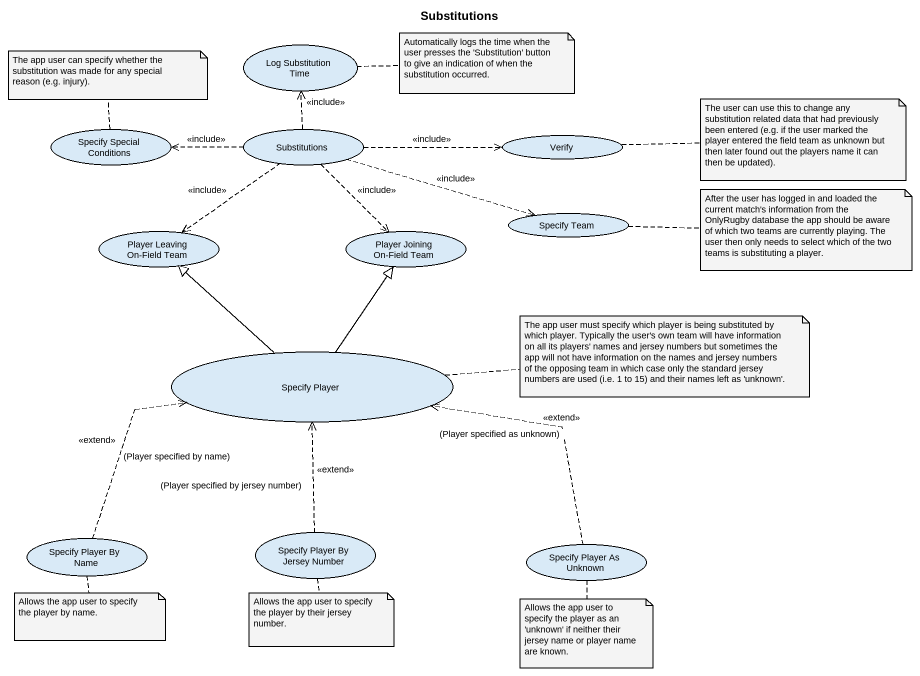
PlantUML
@startuml
title Substitutions
usecase "Log Substitution Time" as Log_Substitution_Time
usecase "Specify Special Conditions" as Specify_Special_Conditions
usecase Substitutions
usecase Verify
usecase "Specify Team" as Specify_Team
usecase "Player Leaving On-Field Team" as Player_Leaving_On_Field_Team
usecase "Player Joining On-Field Team" as Player_Joining_On_Field_Team
usecase "Specify Player" as Specify_Player
usecase "Specify Player By Name" as Specify_Player_By_Name
usecase "Specify Player By Jersey Number" as Specify_Player_By_Jersey
usecase "Specify Player As Unknown" as Specify_Player_As_Unknown
Substitutions .up.> Log_Substitution_Time : <<include>>
Substitutions .left.> Specify_Special_Conditions : <<include>>
Substitutions .right.> Verify : <<include>>
Substitutions .right.> Specify_Team : <<include>>
Substitutions ..> Player_Leaving_On_Field_Team : <<include>>
Substitutions ..> Player_Joining_On_Field_Team : <<include>>
Specify_Player -up-|> Player_Leaving_On_Field_Team
Specify_Player -up-|> Player_Joining_On_Field_Team
Specify_Player_By_Name .up.> Specify_Player : <<extend>>\n(Player specified by name)
Specify_Player_By_Jersey .up.> Specify_Player : <<extend>>\n(Player specified by jersey number)
Specify_Player_As_Unknown .up.> Specify_Player : <<extend>>\n(Player specified as unknown)
note top of Specify_Special_Conditions : The app user can specify whether the substitution was made for any special reason (e.g. injury).
note right of Log_Substitution_Time : Automatically logs the time when the user presses the 'Substitution' button to give an indication of when the substitution occurred.
note right of Verify : The user can use this to change any substitution related data that had previously been entered (e.g. if the user marked the player entered the field team as unknown but then later found out the players name it can then be updated).
note right of Specify_Team : After the user has logged in and loaded the current match's information from the OnlyRugby database the app should be aware of which two teams are currently playing. The user then only needs to select which of the two teams is substituting a player.
note right of Specify_Player : The app user must specify which player is being substituted by which player. Typically the user's own team will have information on all its players' names and jersey numbers but sometimes the app will not have information on the names and jersey numbers of the opposing team in which case only the standard jersey numbers are used (i.e. 1 to 15) and their names left as 'unknown'.
note bottom of Specify_Player_By_Name : Allows the app user to specify the player by name.
note bottom of Specify_Player_By_Jersey : Allows the app user to specify the player by their jersey number.
note bottom of Specify_Player_As_Unknown : Allows the app user to specify the player as an 'unknown' if neither their jersey name or player name are known.
@enduml
